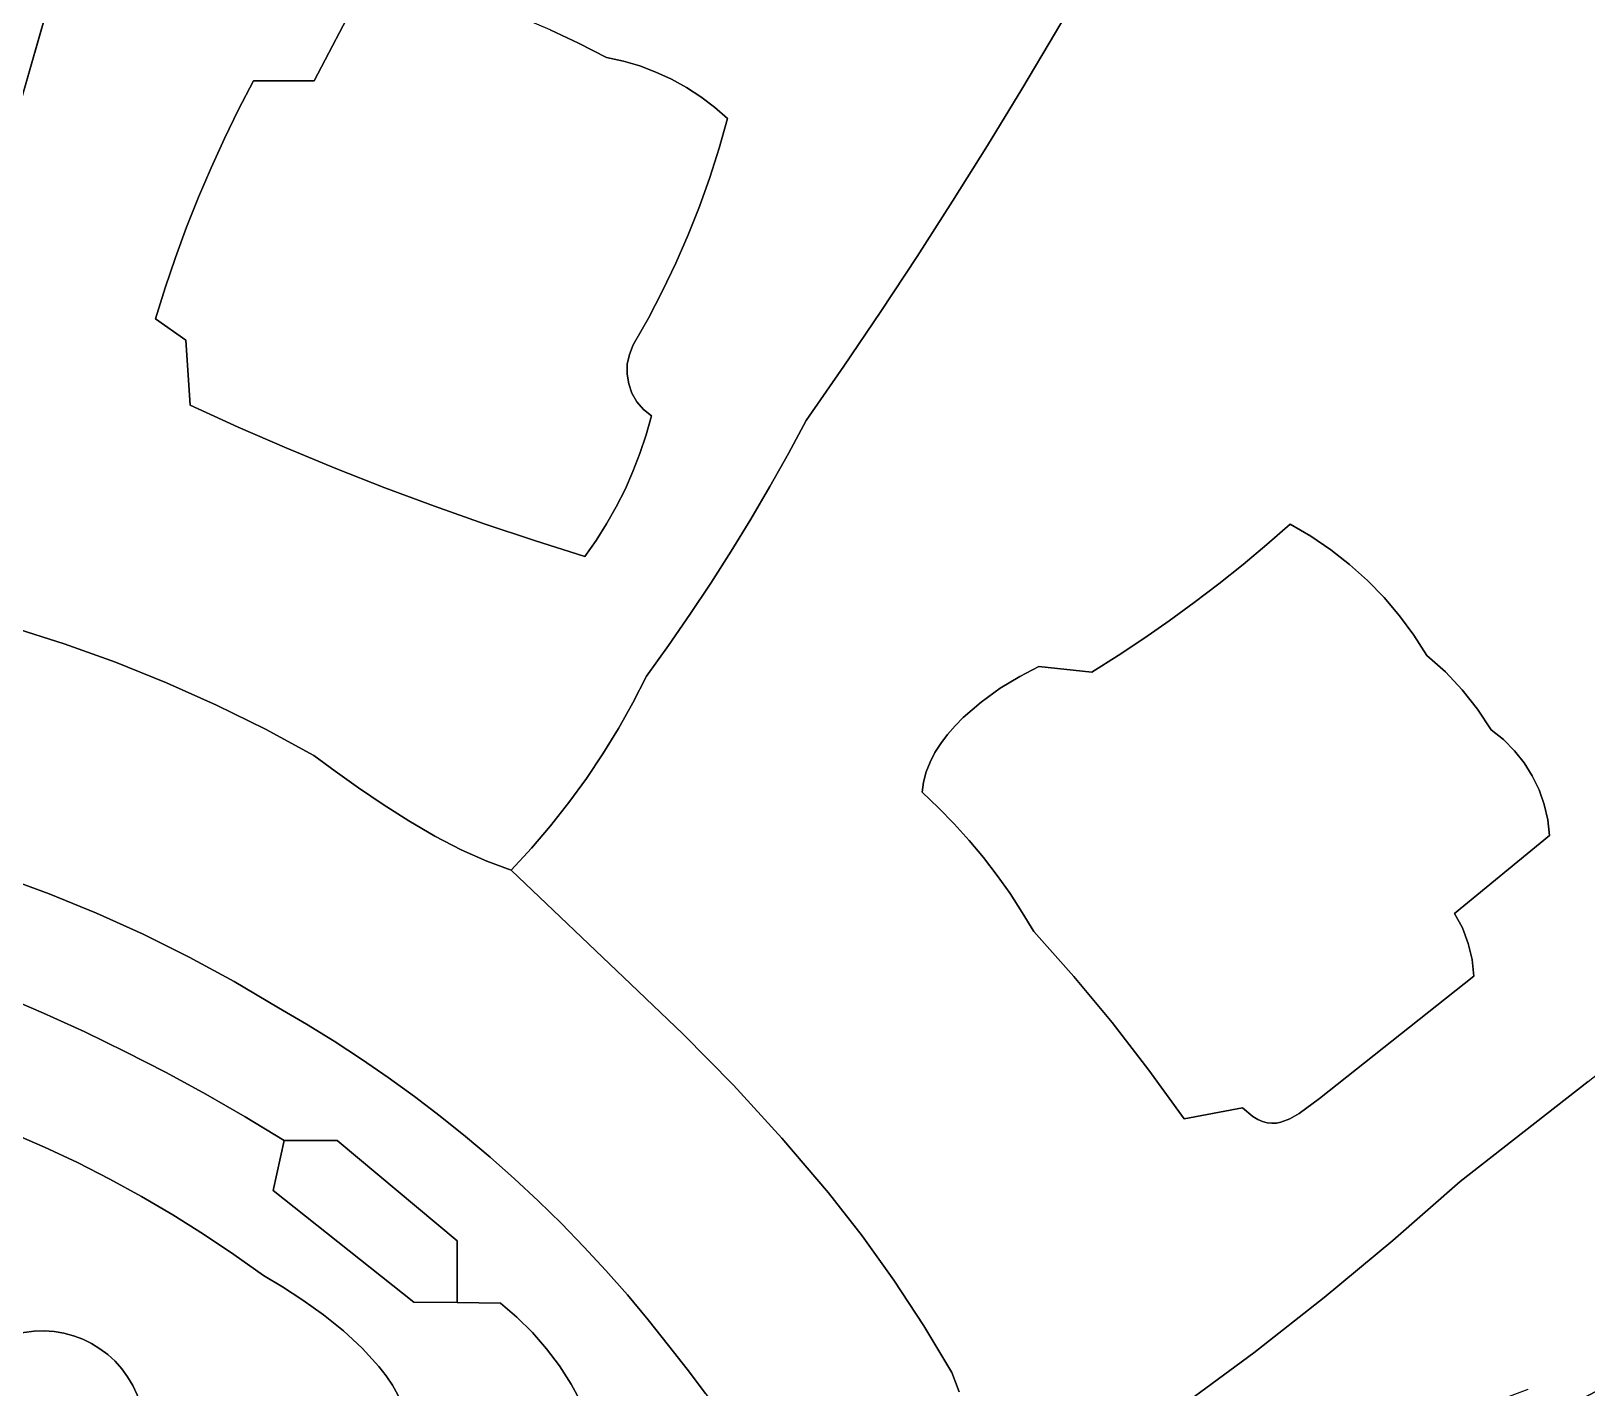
# Model space of a CAD drawing. Header units: inches. Extents: x 36.3 to 71.4, y 17.4 to 61.7.
# Drawn here: x 53.91 to 58.96, y 43.8 to 48.21 of the extents above; entities that cross this region are included whole.
import ezdxf

# ---------------------------------------------------------------- set-up
doc = ezdxf.new("R2010")
doc.units = ezdxf.units.IN
doc.layers.add('SURFACES_FOR_SKETCHUP', color=7, linetype='Continuous')

msp = doc.modelspace()

# ---------------------------------------------------------------- linework, layer by layer
at = {"layer": 'SURFACES_FOR_SKETCHUP'}
for points, invisible_edges in [([(53.4357, 46.4301), (55.0158, 51.9429), (53.3303, 47.7433)], 10), ([(53.3303, 47.7433), (55.0158, 51.9429), (53.384, 48.5648)], 11), ([(53.4357, 46.4301), (54.5871, 47.9523), (55.0158, 51.9429)], 3), ([(54.6352, 48.0453), (55.0158, 51.9429), (54.5871, 47.9523)], 3), ([(54.6352, 48.0453), (55.0158, 48.3964), (55.0158, 51.9429)], 11), ([(55.5982, 48.2111), (55.6907, 48.1678), (57.1983, 50.7569)], 10), ([(57.1983, 50.7569), (55.6907, 48.1678), (57.6078, 48.7732)], 11), ([(57.6078, 48.7732), (58.0678, 46.5661), (59.707, 49.044)], 11), ([(59.9205, 48.8822), (59.707, 49.044), (58.0678, 46.5661)], 10), ([(58.0678, 46.5661), (58.1323, 46.5223), (59.9205, 48.8822)], 10), ([(58.1323, 46.5223), (58.1935, 46.4743), (59.9205, 48.8822)], 10), ([(60.1316, 48.7174), (59.9205, 48.8822), (58.1935, 46.4743)], 10), ([(55.8899, 48.0934), (57.6078, 48.7732), (55.6907, 48.1678)], 11), ([(57.6078, 48.7732), (55.8899, 48.0934), (57.4788, 48.5793)], 3), ([(57.4788, 48.5793), (58.0004, 46.6057), (57.6078, 48.7732)], 3), ([(58.0678, 46.5661), (57.6078, 48.7732), (58.0004, 46.6057)], 3), ([(58.1935, 46.4743), (58.2513, 46.4224), (60.1316, 48.7174)], 10), ([(60.3404, 48.5496), (60.1316, 48.7174), (58.2513, 46.4224)], 10), ([(55.942, 48.0738), (57.4788, 48.5793), (55.8899, 48.0934)], 3), ([(57.4788, 48.5793), (55.942, 48.0738), (57.3468, 48.3874)], 3), ([(57.4788, 48.5793), (57.3468, 48.3874), (58.0004, 46.6057)], 10), ([(58.2513, 46.4224), (58.3055, 46.3668), (60.3404, 48.5496)], 10), ([(58.3055, 46.3668), (58.356, 46.3076), (60.3404, 48.5496)], 10), ([(60.5467, 48.3788), (60.3404, 48.5496), (58.356, 46.3076)], 10), ([(54.6352, 48.0453), (54.8322, 48.0453), (55.0158, 48.3964)], 8), ([(55.1156, 48.3746), (55.0158, 48.3964), (54.8322, 48.0453)], 8), ([(55.9925, 48.0506), (57.3468, 48.3874), (55.942, 48.0738)], 3), ([(56.0412, 48.0238), (57.3468, 48.3874), (55.9925, 48.0506)], 3), ([(56.0879, 47.9935), (57.3468, 48.3874), (56.0412, 48.0238)], 3), ([(57.3468, 48.3874), (56.0879, 47.9935), (57.2395, 48.2022)], 3), ([(57.2395, 48.2022), (58.0004, 46.6057), (57.3468, 48.3874)], 3), ([(55.1156, 48.3746), (54.8322, 48.0453), (55.2145, 48.3491)], 3), ([(55.3123, 48.3199), (55.2145, 48.3491), (54.8322, 48.0453)], 10), ([(60.5467, 48.3788), (58.356, 46.3076), (60.613, 46.1176)], 11), ([(55.3123, 48.3199), (54.8322, 48.0453), (55.4089, 48.2872)], 3), ([(55.4089, 48.2872), (54.8322, 48.0453), (55.5043, 48.2509)], 3), ([(55.5043, 48.2509), (54.8322, 48.0453), (55.5982, 48.2111)], 3), ([(55.5982, 48.2111), (54.8322, 48.0453), (55.9175, 47.2748)], 11), ([(55.6907, 48.1678), (55.5982, 48.2111), (55.9175, 47.2748)], 10), ([(56.1324, 47.9599), (57.2395, 48.2022), (56.0879, 47.9935)], 3), ([(57.2395, 48.2022), (56.1324, 47.9599), (57.1301, 48.0183)], 3), ([(57.1301, 48.0183), (58.0004, 46.6057), (57.2395, 48.2022)], 3), ([(55.6907, 48.1678), (55.7816, 48.1211), (55.8364, 48.1092)], 8), ([(55.6907, 48.1678), (55.8364, 48.1092), (55.8899, 48.0934)], 9), ([(55.9175, 47.2748), (55.9636, 47.3634), (55.6907, 48.1678)], 10), ([(55.6907, 48.1678), (55.9636, 47.3634), (55.7816, 48.1211)], 3), ([(56.0466, 47.5449), (56.0833, 47.6376), (55.7816, 48.1211)], 10), ([(56.0066, 47.4534), (55.7816, 48.1211), (55.9636, 47.3634)], 3), ([(55.8364, 48.1092), (55.7816, 48.1211), (56.0833, 47.6376)], 10), ([(56.0466, 47.5449), (55.7816, 48.1211), (56.0066, 47.4534)], 3), ([(55.8899, 48.0934), (55.8364, 48.1092), (56.0833, 47.6376)], 10), ([(55.942, 48.0738), (55.8899, 48.0934), (56.0833, 47.6376)], 10), ([(54.457, 47.6669), (54.8322, 48.0453), (54.498, 47.7631)], 3), ([(54.8322, 48.0453), (54.457, 47.6669), (54.9023, 46.7865)], 11), ([(54.498, 47.7631), (54.8322, 48.0453), (54.5414, 47.8582)], 3), ([(54.5871, 47.9523), (54.5414, 47.8582), (54.8322, 48.0453)], 10), ([(54.8322, 48.0453), (54.6352, 48.0453), (54.5871, 47.9523)], 8), ([(55.8684, 47.1877), (55.9175, 47.2748), (54.8322, 48.0453)], 10), ([(54.8322, 48.0453), (54.9023, 46.7865), (55.8556, 47.1567)], 11), ([(55.8684, 47.1877), (54.8322, 48.0453), (55.8556, 47.1567)], 3), ([(55.9925, 48.0506), (55.942, 48.0738), (56.1169, 47.7316)], 10), ([(56.0833, 47.6376), (56.1169, 47.7316), (55.942, 48.0738)], 10), ([(56.0412, 48.0238), (55.9925, 48.0506), (56.1169, 47.7316)], 10), ([(56.0412, 48.0238), (56.1473, 47.8267), (56.0879, 47.9935)], 3), ([(56.1473, 47.8267), (56.0412, 48.0238), (56.1169, 47.7316)], 3), ([(56.1324, 47.9599), (56.0879, 47.9935), (56.1473, 47.8267)], 10), ([(56.1745, 47.9229), (57.1301, 48.0183), (56.1324, 47.9599)], 3), ([(57.0186, 47.8357), (57.1301, 48.0183), (56.1745, 47.9229)], 10), ([(57.0186, 47.8357), (58.0004, 46.6057), (57.1301, 48.0183)], 3), ([(54.5414, 47.8582), (54.5871, 47.9523), (53.4357, 46.4301)], 10), ([(56.1745, 47.9229), (56.1324, 47.9599), (56.1473, 47.8267)], 2), ([(56.1473, 47.8267), (56.905, 47.6543), (56.1745, 47.9229)], 3), ([(56.905, 47.6543), (57.0186, 47.8357), (56.1745, 47.9229)], 10), ([(54.498, 47.7631), (54.5414, 47.8582), (53.4357, 46.4301)], 10), ([(56.905, 47.6543), (58.0004, 46.6057), (57.0186, 47.8357)], 3), ([(56.1473, 47.8267), (56.1169, 47.7316), (56.7894, 47.4743)], 10), ([(56.7894, 47.4743), (56.905, 47.6543), (56.1473, 47.8267)], 10), ([(54.498, 47.7631), (53.4357, 46.4301), (54.457, 47.6669)], 3), ([(56.1169, 47.7316), (56.0833, 47.6376), (56.6716, 47.2957)], 10), ([(56.7894, 47.4743), (56.1169, 47.7316), (56.6716, 47.2957)], 3), ([(54.457, 47.6669), (53.4357, 46.4301), (54.4184, 47.5697)], 3), ([(54.457, 47.6669), (54.4184, 47.5697), (54.7437, 46.8522)], 10), ([(54.7437, 46.8522), (54.9023, 46.7865), (54.457, 47.6669)], 10), ([(56.0833, 47.6376), (56.0466, 47.5449), (56.6716, 47.2957)], 10), ([(56.7894, 47.4743), (58.0004, 46.6057), (56.905, 47.6543)], 3), ([(54.4184, 47.5697), (53.4357, 46.4301), (54.3821, 47.4716)], 3), ([(54.4184, 47.5697), (54.3821, 47.4716), (54.4155, 47.2026)], 10), ([(54.4155, 47.2026), (54.7437, 46.8522), (54.4184, 47.5697)], 11), ([(56.0466, 47.5449), (56.0066, 47.4534), (56.5518, 47.1183)], 10), ([(56.5518, 47.1183), (56.6716, 47.2957), (56.0466, 47.5449)], 10), ([(54.3821, 47.4716), (53.4357, 46.4301), (54.3483, 47.3727)], 3), ([(54.3483, 47.3727), (54.4155, 47.2026), (54.3821, 47.4716)], 3), ([(56.0066, 47.4534), (55.9636, 47.3634), (56.5518, 47.1183)], 10), ([(56.7894, 47.4743), (56.6716, 47.2957), (57.7694, 46.412)], 10), ([(57.7694, 46.412), (57.8478, 46.4748), (56.7894, 47.4743)], 10), ([(57.9248, 46.5394), (56.7894, 47.4743), (57.8478, 46.4748)], 3), ([(58.0004, 46.6057), (56.7894, 47.4743), (57.9248, 46.5394)], 3), ([(54.3483, 47.3727), (53.4357, 46.4301), (54.3168, 47.2728)], 3), ([(54.3483, 47.3727), (54.3168, 47.2728), (54.4155, 47.2026)], 8), ([(55.9636, 47.3634), (55.9175, 47.2748), (56.43, 46.9424)], 10), ([(56.43, 46.9424), (56.5518, 47.1183), (55.9636, 47.3634)], 10), ([(53.6795, 46.3188), (54.3168, 47.2728), (53.4357, 46.4301)], 11), ([(54.3168, 47.2728), (53.6795, 46.3188), (54.4299, 46.9919)], 11), ([(54.4299, 46.9919), (54.4155, 47.2026), (54.3168, 47.2728)], 8), ([(55.9175, 47.2748), (55.8684, 47.1877), (55.9271, 46.9568)], 10), ([(55.9271, 46.9568), (56.43, 46.9424), (55.9175, 47.2748)], 11), ([(56.6716, 47.2957), (56.5518, 47.1183), (57.1849, 46.1427)], 10), ([(57.6896, 46.351), (56.6716, 47.2957), (57.6085, 46.2918)], 3), ([(57.1849, 46.1427), (57.6085, 46.2918), (56.6716, 47.2957)], 11), ([(57.6896, 46.351), (57.7694, 46.412), (56.6716, 47.2957)], 10), ([(54.5862, 46.9207), (54.7437, 46.8522), (54.4155, 47.2026)], 10), ([(54.4155, 47.2026), (54.4299, 46.9919), (54.5862, 46.9207)], 8), ([(55.8684, 47.1877), (55.8556, 47.1567), (55.8483, 47.0926)], 10), ([(55.8534, 47.061), (55.8684, 47.1877), (55.8483, 47.0926)], 3), ([(55.8684, 47.1877), (55.8534, 47.061), (55.9271, 46.9568)], 11), ([(55.062, 46.7236), (55.8556, 47.1567), (54.9023, 46.7865)], 3), ([(55.849, 47.1247), (55.8556, 47.1567), (55.062, 46.7236)], 10), ([(55.2228, 46.6636), (55.849, 47.1247), (55.062, 46.7236)], 3), ([(55.8483, 47.0926), (55.849, 47.1247), (55.2228, 46.6636)], 10), ([(55.849, 47.1247), (55.8483, 47.0926), (55.8556, 47.1567)], 2), ([(55.2228, 46.6636), (55.3846, 46.6063), (55.8483, 47.0926)], 10), ([(55.8534, 47.061), (55.8483, 47.0926), (55.3846, 46.6063)], 10), ([(56.5518, 47.1183), (56.43, 46.9424), (57.1849, 46.1427)], 10), ([(55.864, 47.0308), (55.8534, 47.061), (55.3846, 46.6063)], 10), ([(55.3846, 46.6063), (55.8673, 46.776), (55.864, 47.0308)], 11), ([(55.8534, 47.061), (55.864, 47.0308), (55.9271, 46.9568)], 10), ([(55.88, 47.0029), (55.9011, 46.9779), (55.864, 47.0308)], 2), ([(55.9271, 46.9568), (55.864, 47.0308), (55.9011, 46.9779)], 3), ([(55.864, 47.0308), (55.8901, 46.8352), (55.88, 47.0029)], 3), ([(55.8901, 46.8352), (55.864, 47.0308), (55.8673, 46.776)], 3), ([(53.851, 46.2712), (54.4299, 46.9919), (53.6795, 46.3188)], 3), ([(54.0205, 46.2173), (54.4299, 46.9919), (53.851, 46.2712)], 3), ([(54.1877, 46.1571), (54.4299, 46.9919), (54.0205, 46.2173)], 3), ([(54.4299, 46.9919), (54.1877, 46.1571), (54.5862, 46.9207)], 3), ([(55.9101, 46.8955), (55.9011, 46.9779), (55.88, 47.0029)], 9), ([(55.9101, 46.8955), (55.88, 47.0029), (55.8901, 46.8352)], 3), ([(55.9101, 46.8955), (55.9271, 46.9568), (55.9011, 46.9779)], 8), ([(54.3526, 46.0907), (54.5862, 46.9207), (54.1877, 46.1571)], 3), ([(54.5862, 46.9207), (54.3526, 46.0907), (54.7437, 46.8522)], 3), ([(55.9101, 46.8955), (56.3117, 46.7277), (55.9271, 46.9568)], 3), ([(56.3718, 46.8345), (55.9271, 46.9568), (56.3117, 46.7277)], 3), ([(56.43, 46.9424), (55.9271, 46.9568), (56.3718, 46.8345)], 3), ([(56.3718, 46.8345), (57.123, 46.1109), (56.43, 46.9424)], 3), ([(57.123, 46.1109), (57.1849, 46.1427), (56.43, 46.9424)], 10), ([(55.8901, 46.8352), (56.3117, 46.7277), (55.9101, 46.8955)], 3), ([(54.5149, 46.0181), (54.7437, 46.8522), (54.3526, 46.0907)], 3), ([(54.7437, 46.8522), (54.5149, 46.0181), (54.9023, 46.7865)], 3), ([(55.8673, 46.776), (56.2497, 46.622), (55.8901, 46.8352)], 3), ([(56.3117, 46.7277), (55.8901, 46.8352), (56.2497, 46.622)], 3), ([(56.3718, 46.8345), (56.3117, 46.7277), (57.0595, 46.0724)], 10), ([(57.0595, 46.0724), (57.123, 46.1109), (56.3718, 46.8345)], 10), ([(54.6745, 45.9394), (54.9023, 46.7865), (54.5149, 46.0181)], 3), ([(54.9023, 46.7865), (54.6745, 45.9394), (55.062, 46.7236)], 3), ([(55.8673, 46.776), (55.3846, 46.6063), (55.8416, 46.718)], 3), ([(55.8416, 46.718), (56.1858, 46.5174), (55.8673, 46.776)], 3), ([(56.2497, 46.622), (55.8673, 46.776), (56.1858, 46.5174)], 3), ([(54.8312, 45.8547), (55.062, 46.7236), (54.6745, 45.9394)], 3), ([(55.062, 46.7236), (54.8312, 45.8547), (55.2228, 46.6636)], 3), ([(55.5475, 46.5519), (55.8416, 46.718), (55.3846, 46.6063)], 3), ([(55.8131, 46.6613), (55.8416, 46.718), (55.5475, 46.5519)], 10), ([(55.8131, 46.6613), (56.1858, 46.5174), (55.8416, 46.718)], 3), ([(56.3117, 46.7277), (56.2497, 46.622), (56.9974, 46.0278)], 10), ([(56.9974, 46.0278), (57.0595, 46.0724), (56.3117, 46.7277)], 10), ([(54.9003, 45.8028), (55.2228, 46.6636), (54.8312, 45.8547)], 3), ([(55.2228, 46.6636), (54.9003, 45.8028), (55.3846, 46.6063)], 3), ([(55.8131, 46.6613), (55.5475, 46.5519), (55.7818, 46.6061)], 3), ([(55.8131, 46.6613), (55.7818, 46.6061), (56.12, 46.4141)], 10), ([(56.1858, 46.5174), (55.8131, 46.6613), (56.12, 46.4141)], 3), ([(56.2497, 46.622), (56.1858, 46.5174), (56.9395, 45.9776)], 10), ([(56.9395, 45.9776), (56.9974, 46.0278), (56.2497, 46.622)], 10), ([(54.9003, 45.8028), (54.9758, 45.7489), (55.3846, 46.6063)], 10), ([(54.9758, 45.7489), (55.0561, 45.6947), (55.3846, 46.6063)], 10), ([(55.5475, 46.5519), (55.3846, 46.6063), (55.0561, 45.6947)], 10), ([(55.7479, 46.5524), (55.7818, 46.6061), (55.5475, 46.5519)], 10), ([(55.7818, 46.6061), (55.7479, 46.5524), (56.12, 46.4141)], 10), ([(58.0678, 46.5661), (58.0004, 46.6057), (57.9248, 46.5394)], 8), ([(58.0678, 46.5661), (57.9248, 46.5394), (58.1323, 46.5223)], 3), ([(55.5475, 46.5519), (55.0561, 45.6947), (55.7697, 45.8596)], 11), ([(55.5475, 46.5519), (55.7113, 46.5003), (55.7479, 46.5524)], 8), ([(55.7697, 45.8596), (55.8202, 45.9416), (55.5475, 46.5519)], 10), ([(55.8674, 46.0255), (55.5475, 46.5519), (55.8202, 45.9416)], 3), ([(55.5475, 46.5519), (55.8674, 46.0255), (55.7113, 46.5003)], 3), ([(55.7479, 46.5524), (55.7113, 46.5003), (56.0523, 46.3119)], 10), ([(56.12, 46.4141), (55.7479, 46.5524), (56.0523, 46.3119)], 3), ([(56.1858, 46.5174), (56.12, 46.4141), (56.8887, 45.9226)], 10), ([(56.8887, 45.9226), (56.913, 45.9507), (56.1858, 46.5174)], 10), ([(56.913, 45.9507), (56.9395, 45.9776), (56.1858, 46.5174)], 10), ([(57.8478, 46.4748), (58.1323, 46.5223), (57.9248, 46.5394)], 3), ([(58.1323, 46.5223), (57.8478, 46.4748), (58.1935, 46.4743)], 3), ([(55.9828, 46.211), (56.0523, 46.3119), (55.7113, 46.5003)], 10), ([(55.9114, 46.1113), (55.9828, 46.211), (55.7113, 46.5003)], 10), ([(55.9114, 46.1113), (55.7113, 46.5003), (55.8674, 46.0255)], 3), ([(57.7694, 46.412), (58.2513, 46.4224), (57.8478, 46.4748)], 3), ([(58.1935, 46.4743), (57.8478, 46.4748), (58.2513, 46.4224)], 3), ([(56.12, 46.4141), (56.0523, 46.3119), (56.8476, 45.8634)], 10), ([(56.8476, 45.8634), (56.8667, 45.8935), (56.12, 46.4141)], 10), ([(56.8667, 45.8935), (56.8887, 45.9226), (56.12, 46.4141)], 10), ([(58.2513, 46.4224), (57.7694, 46.412), (58.3055, 46.3668)], 3), ([(57.6896, 46.351), (58.356, 46.3076), (57.7694, 46.412)], 3), ([(58.3055, 46.3668), (57.7694, 46.412), (58.356, 46.3076)], 3), ([(57.6085, 46.2918), (58.4448, 46.1793), (57.6896, 46.351)], 3), ([(58.4025, 46.2451), (57.6896, 46.351), (58.4448, 46.1793)], 3), ([(58.356, 46.3076), (57.6896, 46.351), (58.4025, 46.2451)], 3), ([(53.851, 46.2712), (53.6573, 45.5137), (54.0205, 46.2173)], 3), ([(56.0523, 46.3119), (55.9828, 46.211), (56.8317, 45.8324)], 10), ([(56.8317, 45.8324), (56.8476, 45.8634), (56.0523, 46.3119)], 10), ([(57.6085, 46.2918), (57.1849, 46.1427), (57.526, 46.2344)], 3), ([(57.526, 46.2344), (58.4448, 46.1793), (57.6085, 46.2918)], 3), ([(58.4025, 46.2451), (60.613, 46.1176), (58.356, 46.3076)], 3), ([(53.8158, 45.4625), (54.0205, 46.2173), (53.6573, 45.5137)], 3), ([(54.0205, 46.2173), (53.8158, 45.4625), (54.1877, 46.1571)], 3), ([(57.4423, 46.1789), (57.526, 46.2344), (57.1849, 46.1427)], 10), ([(57.526, 46.2344), (57.4423, 46.1789), (58.5341, 45.3416)], 10), ([(58.4448, 46.1793), (57.526, 46.2344), (58.5341, 45.3416)], 11), ([(58.4025, 46.2451), (58.4448, 46.1793), (58.5046, 46.126)], 8), ([(58.5046, 46.126), (60.613, 46.1176), (58.4025, 46.2451)], 11), ([(55.9828, 46.211), (55.9114, 46.1113), (56.8108, 45.7681)], 10), ([(56.8108, 45.7681), (56.8193, 45.8006), (55.9828, 46.211)], 10), ([(56.8193, 45.8006), (56.8317, 45.8324), (55.9828, 46.211)], 10), ([(57.3573, 46.1252), (57.4423, 46.1789), (57.1849, 46.1427)], 2), ([(57.2982, 45.1366), (58.5341, 45.3416), (57.4423, 46.1789)], 11), ([(57.4423, 46.1789), (57.3573, 46.1252), (57.2982, 45.1366)], 10), ([(58.4448, 46.1793), (58.5341, 45.3416), (58.5046, 46.126)], 3), ([(53.9721, 45.4054), (54.1877, 46.1571), (53.8158, 45.4625)], 3), ([(54.1877, 46.1571), (53.9721, 45.4054), (54.3526, 46.0907)], 3), ([(55.9114, 46.1113), (55.8674, 46.0255), (56.8108, 45.7681)], 10), ([(57.3573, 46.1252), (57.0595, 46.0724), (57.0049, 45.5224)], 11), ([(57.3573, 46.1252), (57.0049, 45.5224), (57.0492, 45.4649)], 9), ([(57.0492, 45.4649), (57.0913, 45.4056), (57.3573, 46.1252)], 10), ([(57.123, 46.1109), (57.0595, 46.0724), (57.3573, 46.1252)], 10), ([(57.0913, 45.4056), (57.1311, 45.3448), (57.3573, 46.1252)], 10), ([(57.3573, 46.1252), (57.1849, 46.1427), (57.123, 46.1109)], 8), ([(57.1311, 45.3448), (57.1687, 45.2824), (57.3573, 46.1252)], 10), ([(57.1687, 45.2824), (57.2982, 45.1366), (57.3573, 46.1252)], 10), ([(58.5594, 46.0677), (60.613, 46.1176), (58.5046, 46.126)], 3), ([(58.5594, 46.0677), (58.5046, 46.126), (58.5341, 45.3416)], 10), ([(60.613, 46.1176), (58.5594, 46.0677), (60.2045, 45.7837)], 3), ([(54.1262, 45.3425), (54.3526, 46.0907), (53.9721, 45.4054)], 3), ([(54.3526, 46.0907), (54.1262, 45.3425), (54.5149, 46.0181)], 3), ([(56.9974, 46.0278), (56.9584, 45.5783), (57.0595, 46.0724)], 3), ([(56.9584, 45.5783), (57.0049, 45.5224), (57.0595, 46.0724)], 10), ([(58.5594, 46.0677), (58.5341, 45.3416), (58.6089, 46.0048)], 3), ([(58.6089, 46.0048), (60.2045, 45.7837), (58.5594, 46.0677)], 3), ([(54.1262, 45.3425), (54.2778, 45.2739), (54.5149, 46.0181)], 10), ([(54.5149, 46.0181), (54.2778, 45.2739), (54.6745, 45.9394)], 3), ([(55.8202, 45.9416), (56.8065, 45.7349), (55.8674, 46.0255)], 3), ([(56.8065, 45.7349), (56.8108, 45.7681), (55.8674, 46.0255)], 10), ([(56.9395, 45.9776), (56.9584, 45.5783), (56.9974, 46.0278)], 3), ([(56.9584, 45.5783), (56.9395, 45.9776), (56.9098, 45.6324)], 3), ([(56.913, 45.9507), (56.9098, 45.6324), (56.9395, 45.9776)], 3), ([(58.6528, 45.9378), (58.6089, 46.0048), (58.5341, 45.3416)], 10), ([(58.6089, 46.0048), (58.6528, 45.9378), (58.6928, 45.9058)], 8), ([(58.6089, 46.0048), (58.6928, 45.9058), (58.7287, 45.8698)], 9), ([(58.7287, 45.8698), (60.2045, 45.7837), (58.6089, 46.0048)], 11), ([(54.4267, 45.1997), (54.6745, 45.9394), (54.2778, 45.2739)], 3), ([(54.6745, 45.9394), (54.4267, 45.1997), (54.8312, 45.8547)], 3), ([(55.7697, 45.8596), (56.8065, 45.7349), (55.8202, 45.9416)], 3), ([(56.8887, 45.9226), (56.8667, 45.8935), (56.9098, 45.6324)], 10), ([(56.913, 45.9507), (56.8887, 45.9226), (56.9098, 45.6324)], 10), ([(58.6528, 45.9378), (58.5341, 45.3416), (58.6928, 45.9058)], 3), ([(55.7162, 45.7797), (55.7697, 45.8596), (55.0561, 45.6947)], 10), ([(55.7162, 45.7797), (55.8601, 45.1114), (55.7697, 45.8596)], 3), ([(55.7697, 45.8596), (55.8601, 45.1114), (56.8065, 45.7349)], 11), ([(56.8476, 45.8634), (56.8317, 45.8324), (56.8592, 45.6846)], 10), ([(56.8667, 45.8935), (56.8476, 45.8634), (56.8592, 45.6846)], 10), ([(56.8592, 45.6846), (56.9098, 45.6324), (56.8667, 45.8935)], 10), ([(58.6928, 45.9058), (58.5341, 45.3416), (58.7287, 45.8698)], 3), ([(58.7601, 45.8303), (58.7287, 45.8698), (58.5341, 45.3416)], 10), ([(58.7601, 45.8303), (60.2045, 45.7837), (58.7287, 45.8698)], 3), ([(54.9003, 45.8028), (54.8312, 45.8547), (54.4267, 45.1997)], 10), ([(56.8317, 45.8324), (56.8193, 45.8006), (56.8592, 45.6846)], 10), ([(58.7869, 45.7877), (58.7601, 45.8303), (58.5341, 45.3416)], 10), ([(58.7869, 45.7877), (60.2045, 45.7837), (58.7601, 45.8303)], 3), ([(54.4267, 45.1997), (54.5729, 45.1199), (54.9003, 45.8028)], 10), ([(54.9758, 45.7489), (54.9003, 45.8028), (54.5729, 45.1199)], 10), ([(55.1395, 45.642), (55.7162, 45.7797), (55.0561, 45.6947)], 3), ([(55.7162, 45.7797), (55.1395, 45.642), (55.6596, 45.7018)], 3), ([(55.6596, 45.7018), (55.8601, 45.1114), (55.7162, 45.7797)], 3), ([(56.8108, 45.7681), (56.8065, 45.7349), (56.8592, 45.6846)], 8), ([(56.8108, 45.7681), (56.8592, 45.6846), (56.8193, 45.8006)], 3), ([(58.7869, 45.7877), (58.5341, 45.3416), (58.8088, 45.7424)], 3), ([(59.7942, 45.452), (60.2045, 45.7837), (58.7869, 45.7877)], 10), ([(58.7869, 45.7877), (58.8088, 45.7424), (59.7942, 45.452)], 10), ([(54.9758, 45.7489), (54.5729, 45.1199), (55.0561, 45.6947)], 3), ([(56.0295, 44.9505), (56.8065, 45.7349), (55.8601, 45.1114)], 3), ([(56.8065, 45.7349), (56.0295, 44.9505), (56.8592, 45.6846)], 3), ([(58.8088, 45.7424), (58.5341, 45.3416), (58.8257, 45.6948)], 3), ([(58.8088, 45.7424), (58.8257, 45.6948), (59.7942, 45.452)], 10), ([(54.7161, 45.0345), (55.0561, 45.6947), (54.5729, 45.1199)], 3), ([(55.0561, 45.6947), (54.7161, 45.0345), (55.1395, 45.642)], 3), ([(55.2245, 45.5926), (55.6596, 45.7018), (55.1395, 45.642)], 3), ([(55.6596, 45.7018), (55.2245, 45.5926), (55.6001, 45.6262)], 3), ([(55.6001, 45.6262), (55.8601, 45.1114), (55.6596, 45.7018)], 3), ([(56.8592, 45.6846), (56.0295, 44.9505), (56.9098, 45.6324)], 3), ([(58.8372, 45.6453), (58.8257, 45.6948), (58.5341, 45.3416)], 10), ([(58.8257, 45.6948), (58.8372, 45.6453), (59.7942, 45.452)], 10), ([(54.8074, 44.9813), (55.1395, 45.642), (54.7161, 45.0345)], 3), ([(55.1395, 45.642), (54.8074, 44.9813), (55.2245, 45.5926)], 3), ([(55.3093, 45.5483), (55.6001, 45.6262), (55.2245, 45.5926)], 3), ([(55.5376, 45.553), (55.6001, 45.6262), (55.3093, 45.5483)], 10), ([(55.5376, 45.553), (55.8601, 45.1114), (55.6001, 45.6262)], 3), ([(56.1932, 44.7838), (56.9098, 45.6324), (56.0295, 44.9505)], 3), ([(56.9098, 45.6324), (56.1932, 44.7838), (56.9584, 45.5783)], 3), ([(58.8431, 45.5944), (58.8372, 45.6453), (58.5341, 45.3416)], 2), ([(58.8372, 45.6453), (58.8431, 45.5944), (59.7942, 45.452)], 10), ([(54.8973, 44.926), (55.2245, 45.5926), (54.8074, 44.9813)], 3), ([(55.2245, 45.5926), (54.8973, 44.926), (55.3093, 45.5483)], 3), ([(56.9584, 45.5783), (56.1932, 44.7838), (57.0049, 45.5224)], 3), ([(58.8431, 45.5944), (58.5341, 45.3416), (58.5597, 45.2941)], 8), ([(58.8431, 45.5944), (58.5597, 45.2941), (58.5789, 45.2439)], 9), ([(58.8431, 45.5944), (58.5789, 45.2439), (58.5915, 45.1916)], 9), ([(58.8431, 45.5944), (58.5915, 45.1916), (59.3821, 45.1226)], 11), ([(59.3821, 45.1226), (59.7942, 45.452), (58.8431, 45.5944)], 10), ([(54.9857, 44.8685), (55.3093, 45.5483), (54.8973, 44.926)], 3), ([(55.3093, 45.5483), (54.9857, 44.8685), (55.3924, 45.5109)], 3), ([(55.0725, 44.8088), (55.3924, 45.5109), (54.9857, 44.8685)], 3), ([(55.3924, 45.5109), (55.0725, 44.8088), (55.4722, 45.482)], 3), ([(55.3924, 45.5109), (55.5376, 45.553), (55.3093, 45.5483)], 3), ([(55.4722, 45.482), (55.5376, 45.553), (55.3924, 45.5109)], 2), ([(55.4722, 45.482), (55.8601, 45.1114), (55.5376, 45.553)], 2), ([(57.0049, 45.5224), (56.1932, 44.7838), (57.0492, 45.4649)], 3), ([(53.8158, 45.4625), (53.6642, 45.1926), (53.9721, 45.4054)], 3), ([(55.1578, 44.7471), (55.4722, 45.482), (55.0725, 44.8088)], 3), ([(55.4722, 45.482), (55.1578, 44.7471), (55.8601, 45.1114)], 3), ([(57.0492, 45.4649), (56.1932, 44.7838), (57.0913, 45.4056)], 3), ([(53.8183, 45.0759), (53.9721, 45.4054), (53.6642, 45.1926)], 11), ([(53.9537, 45.0177), (53.9721, 45.4054), (53.8183, 45.0759)], 3), ([(53.9721, 45.4054), (53.9537, 45.0177), (54.1262, 45.3425)], 3), ([(57.0913, 45.4056), (56.1932, 44.7838), (57.1311, 45.3448)], 3), ([(54.0878, 44.9564), (54.1262, 45.3425), (53.9537, 45.0177)], 3), ([(54.1262, 45.3425), (54.0878, 44.9564), (54.2778, 45.2739)], 3), ([(56.3509, 44.6115), (57.1311, 45.3448), (56.1932, 44.7838)], 3), ([(57.1311, 45.3448), (56.3509, 44.6115), (57.1687, 45.2824)], 3), ([(57.2982, 45.1366), (57.4227, 44.9866), (58.5341, 45.3416)], 10), ([(58.0962, 44.7401), (58.5341, 45.3416), (57.4227, 44.9866)], 11), ([(58.5341, 45.3416), (58.0962, 44.7401), (58.5597, 45.2941)], 3), ([(54.2204, 44.892), (54.2778, 45.2739), (54.0878, 44.9564)], 3), ([(54.2778, 45.2739), (54.2204, 44.892), (54.4267, 45.1997)], 3), ([(56.5025, 44.4336), (57.1687, 45.2824), (56.3509, 44.6115)], 3), ([(57.1687, 45.2824), (56.5025, 44.4336), (57.2982, 45.1366)], 3), ([(58.5789, 45.2439), (58.5597, 45.2941), (58.0962, 44.7401)], 10), ([(58.5789, 45.2439), (58.0962, 44.7401), (58.5915, 45.1916)], 3), ([(54.2204, 44.892), (54.3514, 44.8246), (54.4267, 45.1997)], 10), ([(54.5729, 45.1199), (54.4267, 45.1997), (54.3514, 44.8246)], 10), ([(58.5973, 45.1379), (58.5915, 45.1916), (58.0962, 44.7401)], 2), ([(58.5915, 45.1916), (58.5973, 45.1379), (59.3821, 45.1226)], 10), ([(54.3514, 44.8246), (54.4809, 44.7541), (54.5729, 45.1199)], 10), ([(54.7161, 45.0345), (54.5729, 45.1199), (54.4809, 44.7541)], 10), ([(55.2415, 44.6833), (55.8601, 45.1114), (55.1578, 44.7471)], 3), ([(55.3236, 44.6174), (55.8601, 45.1114), (55.2415, 44.6833)], 3), ([(55.404, 44.5496), (55.8601, 45.1114), (55.3236, 44.6174)], 3), ([(55.4827, 44.4797), (55.8601, 45.1114), (55.404, 44.5496)], 3), ([(55.8601, 45.1114), (55.4827, 44.4797), (56.0295, 44.9505)], 3), ([(57.2982, 45.1366), (56.5025, 44.4336), (57.4227, 44.9866)], 3), ([(58.0962, 44.7401), (58.5526, 44.4704), (58.5973, 45.1379)], 3), ([(58.5526, 44.4704), (58.9682, 44.7954), (58.5973, 45.1379)], 10), ([(58.9682, 44.7954), (59.3821, 45.1226), (58.5973, 45.1379)], 10), ([(53.8183, 45.0759), (53.7402, 44.6727), (53.9537, 45.0177)], 3), ([(53.8494, 44.629), (53.9537, 45.0177), (53.7402, 44.6727)], 3), ([(53.9537, 45.0177), (53.8494, 44.629), (54.0878, 44.9564)], 3), ([(54.4809, 44.7541), (54.6087, 44.6806), (54.7161, 45.0345)], 10), ([(54.8074, 44.9813), (54.7161, 45.0345), (54.6087, 44.6806)], 10), ([(53.9573, 44.5821), (54.0878, 44.9564), (53.8494, 44.629)], 3), ([(54.0878, 44.9564), (53.9573, 44.5821), (54.2204, 44.892)], 3), ([(54.8074, 44.9813), (54.6087, 44.6806), (54.8973, 44.926)], 3), ([(55.5596, 44.408), (56.0295, 44.9505), (55.4827, 44.4797)], 3), ([(55.6348, 44.3343), (56.0295, 44.9505), (55.5596, 44.408)], 3), ([(56.0295, 44.9505), (55.6348, 44.3343), (56.1932, 44.7838)], 3), ([(56.6111, 44.2939), (57.4227, 44.9866), (56.5025, 44.4336)], 3), ([(57.4227, 44.9866), (56.6111, 44.2939), (57.5421, 44.8325)], 3), ([(57.4227, 44.9866), (57.5421, 44.8325), (57.8459, 44.7096)], 10), ([(57.8459, 44.7096), (58.0962, 44.7401), (57.4227, 44.9866)], 11), ([(54.7348, 44.6042), (54.8973, 44.926), (54.6087, 44.6806)], 3), ([(54.9067, 44.6042), (54.8973, 44.926), (54.7348, 44.6042)], 3), ([(54.8973, 44.926), (54.9067, 44.6042), (54.9857, 44.8685)], 3), ([(54.0637, 44.5319), (54.2204, 44.892), (53.9573, 44.5821)], 3), ([(54.2204, 44.892), (54.0637, 44.5319), (54.3514, 44.8246)], 3), ([(55.0725, 44.8088), (54.9857, 44.8685), (54.9067, 44.6042)], 10), ([(54.1686, 44.4786), (54.3514, 44.8246), (54.0637, 44.5319)], 3), ([(54.2719, 44.4221), (54.3514, 44.8246), (54.1686, 44.4786)], 3), ([(54.3514, 44.8246), (54.2719, 44.4221), (54.4809, 44.7541)], 3), ([(55.1578, 44.7471), (55.0725, 44.8088), (54.9067, 44.6042)], 10), ([(56.7142, 44.1501), (57.5421, 44.8325), (56.6111, 44.2939)], 3), ([(57.5421, 44.8325), (56.7142, 44.1501), (57.6563, 44.6744)], 3), ([(57.5421, 44.8325), (57.6563, 44.6744), (57.8459, 44.7096)], 8), ([(54.2719, 44.4221), (54.3736, 44.3625), (54.4809, 44.7541)], 10), ([(54.4809, 44.7541), (54.3736, 44.3625), (54.6087, 44.6806)], 3), ([(55.7081, 44.2588), (56.1932, 44.7838), (55.6348, 44.3343)], 3), ([(55.7796, 44.1814), (56.1932, 44.7838), (55.7081, 44.2588)], 3), ([(56.1932, 44.7838), (55.7796, 44.1814), (56.3509, 44.6115)], 3), ([(58.9682, 44.7954), (58.5526, 44.4704), (59.2216, 43.9157)], 10), ([(55.2415, 44.6833), (55.1578, 44.7471), (54.9067, 44.6042)], 10), ([(57.88, 44.6818), (57.8459, 44.7096), (57.6563, 44.6744)], 8), ([(58.0962, 44.7401), (57.8459, 44.7096), (58.0296, 44.6918)], 3), ([(58.0296, 44.6918), (57.8459, 44.7096), (57.9995, 44.6744)], 3), ([(57.8459, 44.7096), (57.88, 44.6818), (57.9995, 44.6744)], 10), ([(58.0296, 44.6918), (58.3343, 44.279), (58.0962, 44.7401)], 3), ([(58.5526, 44.4704), (58.0962, 44.7401), (58.3343, 44.279)], 3), ([(54.6997, 44.4415), (54.6087, 44.6806), (54.3736, 44.3625)], 11), ([(54.6997, 44.4415), (54.7348, 44.6042), (54.6087, 44.6806)], 8), ([(54.9067, 44.6042), (55.2967, 44.278), (55.2415, 44.6833)], 10), ([(55.3236, 44.6174), (55.2415, 44.6833), (55.2967, 44.278)], 10), ([(56.8114, 44.0023), (57.6563, 44.6744), (56.7142, 44.1501)], 3), ([(56.9028, 43.8508), (57.6563, 44.6744), (56.8114, 44.0023)], 3), ([(57.6563, 44.6744), (56.9028, 43.8508), (57.6493, 43.7417)], 11), ([(57.6493, 43.7417), (57.8826, 43.9145), (57.6563, 44.6744)], 10), ([(57.896, 44.6724), (57.88, 44.6818), (57.6563, 44.6744)], 10), ([(57.8826, 43.9145), (58.1109, 44.0936), (57.6563, 44.6744)], 10), ([(57.9115, 44.6657), (57.896, 44.6724), (57.6563, 44.6744)], 10), ([(57.9115, 44.6657), (57.6563, 44.6744), (58.1109, 44.0936)], 11), ([(57.88, 44.6818), (57.896, 44.6724), (57.9995, 44.6744)], 10), ([(57.9704, 44.6634), (57.9995, 44.6744), (57.896, 44.6724)], 10), ([(57.9115, 44.6657), (57.9704, 44.6634), (57.896, 44.6724)], 3), ([(57.9266, 44.6617), (57.9115, 44.6657), (58.1109, 44.0936)], 10), ([(57.9115, 44.6657), (57.9266, 44.6617), (57.9559, 44.6607)], 10), ([(57.9704, 44.6634), (57.9115, 44.6657), (57.9559, 44.6607)], 3), ([(57.9414, 44.66), (57.9266, 44.6617), (58.1109, 44.0936)], 10), ([(57.9414, 44.66), (57.9559, 44.6607), (57.9266, 44.6617)], 2), ([(57.9559, 44.6607), (57.9414, 44.66), (58.1109, 44.0936)], 10), ([(57.9704, 44.6634), (57.9559, 44.6607), (58.1109, 44.0936)], 10), ([(57.9995, 44.6744), (57.9704, 44.6634), (58.3343, 44.279)], 10), ([(58.1109, 44.0936), (58.3343, 44.279), (57.9704, 44.6634)], 10), ([(58.0296, 44.6918), (57.9995, 44.6744), (58.3343, 44.279)], 10), ([(53.8494, 44.629), (53.857, 43.9722), (53.9573, 44.5821)], 3), ([(54.6997, 44.4415), (55.1562, 44.0784), (54.9067, 44.6042)], 10), ([(54.9067, 44.6042), (54.7348, 44.6042), (54.6997, 44.4415)], 8), ([(54.9067, 44.6042), (55.1562, 44.0784), (55.2967, 44.278)], 3), ([(55.404, 44.5496), (55.3236, 44.6174), (55.2967, 44.278)], 10), ([(55.8492, 44.1022), (56.3509, 44.6115), (55.7796, 44.1814)], 3), ([(56.3509, 44.6115), (55.8492, 44.1022), (56.5025, 44.4336)], 3), ([(53.8901, 43.98), (53.9573, 44.5821), (53.857, 43.9722)], 3), ([(53.9232, 43.9844), (53.9573, 44.5821), (53.8901, 43.98)], 3), ([(53.9573, 44.5821), (53.9232, 43.9844), (54.0637, 44.5319)], 3), ([(55.404, 44.5496), (55.2967, 44.278), (55.4827, 44.4797)], 3), ([(53.956, 43.9854), (54.0637, 44.5319), (53.9232, 43.9844)], 3), ([(53.9885, 43.9832), (54.0637, 44.5319), (53.956, 43.9854)], 3), ([(54.0637, 44.5319), (53.9885, 43.9832), (54.1686, 44.4786)], 3), ([(54.0202, 43.9779), (54.1686, 44.4786), (53.9885, 43.9832)], 3), ([(54.1686, 44.4786), (54.0202, 43.9779), (54.2719, 44.4221)], 3), ([(55.4827, 44.4797), (55.2967, 44.278), (55.5596, 44.408)], 3), ([(58.3343, 44.279), (58.7729, 43.7966), (58.5526, 44.4704)], 3), ([(59.136, 43.8648), (59.2216, 43.9157), (58.5526, 44.4704)], 10), ([(58.7729, 43.7966), (59.0487, 43.8168), (58.5526, 44.4704)], 11), ([(59.136, 43.8648), (58.5526, 44.4704), (59.0487, 43.8168)], 3), ([(54.0512, 43.9696), (54.2719, 44.4221), (54.0202, 43.9779)], 3), ([(54.0811, 43.9584), (54.2719, 44.4221), (54.0512, 43.9696)], 3), ([(54.2719, 44.4221), (54.0811, 43.9584), (54.3736, 44.3625)], 3), ([(54.6997, 44.4415), (54.3736, 44.3625), (54.4735, 44.2997)], 9), ([(54.4735, 44.2997), (54.5717, 44.234), (54.6997, 44.4415)], 10), ([(54.5717, 44.234), (54.668, 44.1651), (54.6997, 44.4415)], 10), ([(54.73, 44.1284), (54.6997, 44.4415), (54.668, 44.1651)], 3), ([(54.7958, 44.0857), (54.6997, 44.4415), (54.73, 44.1284)], 3), ([(54.6997, 44.4415), (54.7958, 44.0857), (55.1562, 44.0784)], 3), ([(55.4371, 44.0753), (55.5596, 44.408), (55.2967, 44.278)], 11), ([(55.5596, 44.408), (55.4371, 44.0753), (55.6348, 44.3343)], 3), ([(55.9169, 44.0212), (56.5025, 44.4336), (55.8492, 44.1022)], 3), ([(55.9826, 43.9385), (56.5025, 44.4336), (55.9169, 44.0212)], 3), ([(56.5025, 44.4336), (55.9826, 43.9385), (56.6111, 44.2939)], 3), ([(54.1097, 43.9444), (54.3736, 44.3625), (54.0811, 43.9584)], 3), ([(54.1369, 43.9277), (54.3736, 44.3625), (54.1097, 43.9444)], 3), ([(54.3736, 44.3625), (54.1369, 43.9277), (54.4735, 44.2997)], 3), ([(54.1624, 43.9085), (54.4735, 44.2997), (54.1369, 43.9277)], 3), ([(54.186, 43.8868), (54.4735, 44.2997), (54.1624, 43.9085)], 3), ([(54.4735, 44.2997), (54.186, 43.8868), (54.5717, 44.234)], 3), ([(55.6348, 44.3343), (55.4371, 44.0753), (55.7081, 44.2588)], 3), ([(56.0435, 43.861), (56.6111, 44.2939), (55.9826, 43.9385)], 3), ([(56.1024, 43.7822), (56.6111, 44.2939), (56.0435, 43.861)], 3), ([(56.6111, 44.2939), (56.1024, 43.7822), (56.7142, 44.1501)], 3), ([(55.2967, 44.0775), (55.2967, 44.278), (55.1562, 44.0784)], 2), ([(55.2967, 44.278), (55.2967, 44.0775), (55.4371, 44.0753)], 8), ([(55.4908, 44.0297), (55.7081, 44.2588), (55.4371, 44.0753)], 3), ([(55.5409, 43.9804), (55.7081, 44.2588), (55.4908, 44.0297)], 3), ([(55.7081, 44.2588), (55.5409, 43.9804), (55.7796, 44.1814)], 3), ([(58.1109, 44.0936), (58.544, 43.6835), (58.3343, 44.279)], 3), ([(58.5982, 43.7171), (58.3343, 44.279), (58.544, 43.6835)], 3), ([(58.6545, 43.7473), (58.3343, 44.279), (58.5982, 43.7171)], 3), ([(58.7128, 43.7738), (58.3343, 44.279), (58.6545, 43.7473)], 3), ([(58.7729, 43.7966), (58.3343, 44.279), (58.7128, 43.7738)], 3), ([(54.2076, 43.8629), (54.5717, 44.234), (54.186, 43.8868)], 3), ([(54.2268, 43.8367), (54.5717, 44.234), (54.2076, 43.8629)], 3), ([(54.668, 44.1651), (54.5717, 44.234), (54.2268, 43.8367)], 10), ([(54.2436, 43.8084), (54.668, 44.1651), (54.2268, 43.8367)], 3), ([(54.668, 44.1651), (54.2436, 43.8084), (54.2576, 43.7781)], 9), ([(54.668, 44.1651), (54.2576, 43.7781), (54.73, 44.1284)], 3), ([(55.5409, 43.9804), (55.5869, 43.9277), (55.7796, 44.1814)], 10), ([(55.8492, 44.1022), (55.7796, 44.1814), (55.5869, 43.9277)], 10), ([(56.1593, 43.702), (56.7142, 44.1501), (56.1024, 43.7822)], 3), ([(56.7142, 44.1501), (56.1593, 43.702), (56.8114, 44.0023)], 3), ([(54.2687, 43.746), (54.73, 44.1284), (54.2576, 43.7781)], 3), ([(54.73, 44.1284), (54.2687, 43.746), (54.7958, 44.0857)], 3), ([(55.5869, 43.9277), (55.629, 43.8717), (55.8492, 44.1022)], 10), ([(55.9169, 44.0212), (55.8492, 44.1022), (55.629, 43.8717)], 10), ([(57.8826, 43.9145), (58.3956, 43.5624), (58.1109, 44.0936)], 3), ([(58.4425, 43.606), (58.1109, 44.0936), (58.3956, 43.5624)], 3), ([(58.492, 43.6464), (58.1109, 44.0936), (58.4425, 43.606)], 3), ([(58.544, 43.6835), (58.1109, 44.0936), (58.492, 43.6464)], 3), ([(54.2766, 43.7129), (54.7958, 44.0857), (54.2687, 43.746)], 3), ([(54.7958, 44.0857), (54.2766, 43.7129), (54.8625, 44.0378)], 3), ([(54.8625, 44.0378), (55.1562, 44.0784), (54.7958, 44.0857)], 3), ([(54.9276, 43.9855), (55.1562, 44.0784), (54.8625, 44.0378)], 3), ([(54.9884, 43.9294), (55.1562, 44.0784), (54.9276, 43.9855)], 3), ([(55.0422, 43.8704), (55.1562, 44.0784), (54.9884, 43.9294)], 3), ([(55.0656, 43.84), (55.1562, 44.0784), (55.0422, 43.8704)], 3), ([(55.0863, 43.8092), (55.1562, 44.0784), (55.0656, 43.84)], 3), ([(55.1562, 44.0784), (55.0863, 43.8092), (55.2967, 44.0775)], 3), ([(55.104, 43.778), (55.2967, 44.0775), (55.0863, 43.8092)], 3), ([(55.1182, 43.7465), (55.2967, 44.0775), (55.104, 43.778)], 3), ([(55.2967, 44.0775), (55.1182, 43.7465), (55.4908, 44.0297)], 11), ([(55.4371, 44.0753), (55.2967, 44.0775), (55.4908, 44.0297)], 2), ([(54.2809, 43.6798), (54.8625, 44.0378), (54.2766, 43.7129)], 3), ([(54.8625, 44.0378), (54.2809, 43.6798), (54.9276, 43.9855)], 3), ([(55.5409, 43.9804), (55.4908, 44.0297), (55.1182, 43.7465)], 10), ([(55.629, 43.8717), (55.6668, 43.8129), (55.9169, 44.0212)], 10), ([(55.9826, 43.9385), (55.9169, 44.0212), (55.6668, 43.8129)], 10), ([(56.2142, 43.6205), (56.8114, 44.0023), (56.1593, 43.702)], 3), ([(56.2671, 43.5377), (56.8114, 44.0023), (56.2142, 43.6205)], 3), ([(56.8114, 44.0023), (56.2671, 43.5377), (56.9028, 43.8508)], 3), ([(53.6308, 43.5605), (54.0425, 43.3343), (53.857, 43.9722)], 11), ([(53.8901, 43.98), (53.857, 43.9722), (54.0811, 43.9584)], 10), ([(54.1097, 43.9444), (54.0811, 43.9584), (53.857, 43.9722)], 10), ([(54.2687, 43.746), (54.1097, 43.9444), (53.857, 43.9722)], 11), ([(54.2687, 43.746), (53.857, 43.9722), (54.0425, 43.3343)], 11), ([(53.8901, 43.98), (54.0202, 43.9779), (53.9232, 43.9844)], 3), ([(54.0512, 43.9696), (54.0202, 43.9779), (53.8901, 43.98)], 10), ([(54.0811, 43.9584), (54.0512, 43.9696), (53.8901, 43.98)], 10), ([(53.9885, 43.9832), (53.956, 43.9854), (53.9232, 43.9844)], 8), ([(53.9885, 43.9832), (53.9232, 43.9844), (54.0202, 43.9779)], 3), ([(54.1097, 43.9444), (54.2687, 43.746), (54.1369, 43.9277)], 3), ([(54.282, 43.647), (54.9276, 43.9855), (54.2809, 43.6798)], 3), ([(54.9276, 43.9855), (54.282, 43.647), (54.9884, 43.9294)], 3), ([(55.5869, 43.9277), (55.5409, 43.9804), (55.1182, 43.7465)], 10), ([(54.2687, 43.746), (54.2576, 43.7781), (54.1369, 43.9277)], 10), ([(54.1369, 43.9277), (54.2576, 43.7781), (54.1624, 43.9085)], 3), ([(54.1624, 43.9085), (54.2576, 43.7781), (54.186, 43.8868)], 3), ([(54.9884, 43.9294), (54.282, 43.647), (55.0422, 43.8704)], 3), ([(55.629, 43.8717), (55.5869, 43.9277), (55.1182, 43.7465)], 10), ([(55.6668, 43.8129), (55.7002, 43.7513), (55.9826, 43.9385)], 10), ([(55.925, 43.6211), (55.9826, 43.9385), (55.7002, 43.7513)], 11), ([(55.9826, 43.9385), (55.925, 43.6211), (56.0435, 43.861)], 3), ([(57.6493, 43.7417), (58.3515, 43.5157), (57.8826, 43.9145)], 3), ([(58.3956, 43.5624), (57.8826, 43.9145), (58.3515, 43.5157)], 3), ([(54.2076, 43.8629), (54.186, 43.8868), (54.2436, 43.8084)], 10), ([(54.2576, 43.7781), (54.2436, 43.8084), (54.186, 43.8868)], 10), ([(54.2436, 43.8084), (54.2268, 43.8367), (54.2076, 43.8629)], 8), ([(54.2798, 43.6146), (55.0422, 43.8704), (54.282, 43.647)], 3), ([(55.0422, 43.8704), (54.2798, 43.6146), (55.0656, 43.84)], 3), ([(55.0656, 43.84), (54.2798, 43.6146), (55.0863, 43.8092)], 3), ([(55.6668, 43.8129), (55.629, 43.8717), (55.1182, 43.7465)], 10), ([(56.0435, 43.861), (55.925, 43.6211), (56.1024, 43.7822)], 3), ([(56.9263, 43.7882), (56.9028, 43.8508), (56.2671, 43.5377)], 10), ([(57.6493, 43.7417), (56.9028, 43.8508), (57.6025, 43.6875)], 3), ([(56.9263, 43.7882), (57.6025, 43.6875), (56.9028, 43.8508)], 3), ([(55.0863, 43.8092), (54.2798, 43.6146), (55.1182, 43.7465)], 11), ([(55.1182, 43.7465), (55.104, 43.778), (55.0863, 43.8092)], 8), ([(55.6668, 43.8129), (55.1182, 43.7465), (55.7002, 43.7513)], 3), ([(58.9598, 43.7718), (58.7339, 42.8677), (59.0487, 43.8168)], 3), ([(58.8374, 42.7105), (59.0487, 43.8168), (58.7339, 42.8677)], 3), ([(58.9598, 43.7718), (59.0487, 43.8168), (58.7729, 43.7966)], 10), ([(59.0487, 43.8168), (58.8374, 42.7105), (60.0369, 42.8837)], 11)]:
    msp.add_3dface(points, dxfattribs=dict(at, invisible_edges=invisible_edges))

doc.saveas('drawing.dxf')
